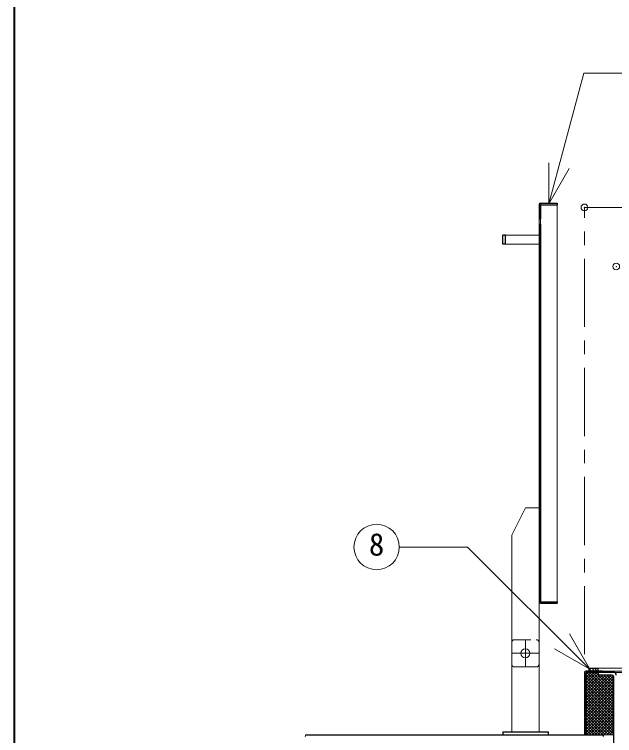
# Model space of a CAD drawing. Units: millimetres at full size, sheet at 1:15; details may follow other scales. Extents: x -3184 to 2891, y -2037 to 2178.
# Drawn here: x -3184 to -2524, y -188 to 605 of the extents above; entities that cross this region are included whole.
import ezdxf
from ezdxf.enums import TextEntityAlignment as Align

# ---------------------------------------------------------------- set-up
doc = ezdxf.new("R2010")
doc.units = ezdxf.units.MM
doc.header["$LTSCALE"] = 15
doc.header["$PDMODE"] = 32
doc.header["$PDSIZE"] = 7.5
doc.linetypes.add('CHAIN1', pattern=[8, 5, -1, 1, -1])
doc.linetypes.add('DASHED1', pattern=[1.8, 1.2, -0.6])
doc.layers.add('0-0', color=4, linetype='Continuous', lineweight=9)
doc.styles.add('ＭＳ ゴシック', font='')
doc.styles.get('ＭＳ ゴシック').set_extended_font_data('MS Gothic')

msp = doc.modelspace()

# ---------------------------------------------------------------- linework, layer by layer
at = {"layer": '0-0', "color": 1, "lineweight": 40}
msp.add_line((-3184.2, -2037.13), (-3184.2, 2177.87), dxfattribs=at)
at = {"layer": '0-0', "color": 7, "lineweight": 18}
for p, q in [((-2595.94, 396.74), (-2557.42, 540.52)), ((-2557.42, 540.52), (-2499.36, 540.52)), ((-2595.94, 396.74), (-2595.94, 441.74)), ((-2595.94, 396.74), (-2573.44, 435.71)), ((-2606.7, 380.37), (-2606.7, 374.37)), ((-2605.2, 380.37), (-2605.2, 374.37)), ((-2643.7, 362.37), (-2606.7, 362.37)), ((-2643.7, 352.37), (-2606.7, 352.37)), ((-2621.7, 62.37), (-2636.7, 32.37)), ((-2621.7, 62.37), (-2606.7, 62.37)), ((-2636.7, 32.37), (-2636.7, -109.63)), ((-2760.49, 19.3), (-2685.3, 19.3)), ((-2550.76, -115.24), (-2685.3, 19.3)), ((-2606.7, -41.13), (-2606.7, -109.63)), ((-2550.76, -115.24), (-2573.26, -76.27)), ((-2550.76, -115.24), (-2589.73, -92.74)), ((-2609.7, -112.63), (-2633.7, -112.63))]:
    msp.add_line(p, q, dxfattribs=at)
at = {"layer": '0-0', "color": 5, "lineweight": 25}
for p, q in [((-2605.2, 397.37), (-2586.7, 397.37)), ((-2586.7, 397.37), (-2586.7, 395.87)), ((-2606.7, 395.87), (-2606.7, 380.37)), ((-2605.2, 395.12), (-2605.2, 380.37)), ((-2604.45, 395.87), (-2586.7, 395.87)), ((-2606.7, 380.37), (-2605.2, 380.37)), ((-2606.7, 374.37), (-2606.7, -41.13)), ((-2646.7, 352.37), (-2646.7, 362.37)), ((-2643.7, 352.37), (-2646.7, 352.37)), ((-2605.2, -42.63), (-2586.7, -42.63)), ((-2604.45, -41.13), (-2586.7, -41.13)), ((-2586.7, -41.13), (-2586.7, -42.63)), ((-2556.7, -118.63), (-2556.7, -187.13)), ((-2536.7, -117.13), (-2555.2, -117.13)), ((-2524.7, -118.63), (-2554.45, -118.63)), ((-2551.7, -114.13), (-2541.7, -114.13)), ((-2551.7, -117.13), (-2551.7, -114.13)), ((-2541.7, -117.13), (-2541.7, -114.13)), ((-2541.7, -118.63), (-2541.7, -121.63)), ((-2536.7, -117.13), (-2536.7, -118.63)), ((-2555.2, -119.38), (-2555.2, -187.13)), ((-2526.2, -121.63), (-2541.7, -121.63)), ((-2524.7, -123.13), (-2524.7, -214.63)), ((-2862.2, -187.13), (-2536.2, -187.13)), ((-2646.7, -184.13), (-2596.7, -184.13)), ((-2646.7, -184.13), (-2646.7, -187.13)), ((-2596.7, -184.13), (-2596.7, -187.13)), ((-2536.2, -187.13), (-2536.2, -189.13))]:
    msp.add_line(p, q, dxfattribs=at)
at = {"layer": '0-0'}
for p, q in [((-2586.7, -41.13), (-2586.7, 395.87)), ((-2556.7, 392.87), (-2136.7, 392.87)), ((-2636.7, -184.13), (-2636.7, -109.63)), ((-2606.7, -184.13), (-2606.7, -109.63)), ((-2555.2, -130.53), (-2543.3, -118.63)), ((-2555.2, -127.35), (-2546.48, -118.63)), ((-2555.2, -124.17), (-2549.66, -118.63)), ((-2555.2, -120.99), (-2552.85, -118.63)), ((-2554.23, -118.63), (-2524.7, -148.16)), ((-2551.7, -114.35), (-2548.92, -117.13)), ((-2551.05, -118.63), (-2524.7, -144.98)), ((-2548.74, -114.13), (-2545.74, -117.13)), ((-2547.87, -118.63), (-2524.7, -141.8)), ((-2545.55, -114.13), (-2542.55, -117.13)), ((-2544.69, -118.63), (-2541.7, -121.62)), ((-2542.37, -114.13), (-2541.7, -114.8)), ((-2541.7, -114.13), (-2382.19, -114.13)), ((-2383.13, -117.13), (-2536.7, -117.13)), ((-2524.7, -118.63), (-2383.6, -118.63)), ((-2555.2, -133.71), (-2541.7, -120.21)), ((-2555.2, -120.84), (-2524.7, -151.34)), ((-2555.2, -149.62), (-2527.21, -121.63)), ((-2555.2, -146.44), (-2530.39, -121.63)), ((-2555.2, -143.26), (-2533.57, -121.63)), ((-2555.2, -140.08), (-2536.75, -121.63)), ((-2555.2, -136.9), (-2539.94, -121.63)), ((-2555.2, -152.81), (-2524.86, -122.46)), ((-2555.2, -124.03), (-2524.7, -154.53)), ((-2555.2, -155.99), (-2524.7, -125.49)), ((-2541.69, -121.63), (-2524.7, -138.62)), ((-2538.51, -121.63), (-2524.7, -135.43)), ((-2535.32, -121.63), (-2524.7, -132.25)), ((-2532.14, -121.63), (-2524.7, -129.07)), ((-2528.96, -121.63), (-2524.7, -125.89)), ((-2525.69, -121.72), (-2524.79, -122.61)), ((-2555.2, -127.21), (-2524.7, -157.71)), ((-2555.2, -159.17), (-2524.7, -128.67)), ((-2555.2, -130.39), (-2524.7, -160.89)), ((-2555.2, -162.35), (-2524.7, -131.85)), ((-2555.2, -133.57), (-2524.7, -164.07)), ((-2555.2, -165.53), (-2524.7, -135.03)), ((-2555.2, -136.75), (-2524.7, -167.25)), ((-2555.2, -168.72), (-2524.7, -138.22)), ((-2555.2, -139.94), (-2524.7, -170.44)), ((-2555.2, -171.9), (-2524.7, -141.4)), ((-2555.2, -143.12), (-2524.7, -173.62)), ((-2555.2, -175.08), (-2524.7, -144.58)), ((-2555.2, -146.3), (-2524.7, -176.8)), ((-2555.2, -178.26), (-2524.7, -147.76)), ((-2555.2, -149.48), (-2524.7, -179.98)), ((-2555.2, -181.44), (-2524.7, -150.94)), ((-2555.2, -152.66), (-2524.7, -183.16)), ((-2555.2, -184.63), (-2524.7, -154.13)), ((-2555.2, -155.85), (-2524.7, -186.35)), ((-2554.52, -187.13), (-2524.7, -157.31)), ((-2555.2, -159.03), (-2527.1, -187.13)), ((-2555.2, -162.21), (-2530.28, -187.13)), ((-2555.2, -165.39), (-2533.46, -187.13)), ((-2551.34, -187.13), (-2524.7, -160.49)), ((-2548.16, -187.13), (-2524.7, -163.67)), ((-2555.2, -168.57), (-2536.65, -187.13)), ((-2555.2, -171.76), (-2539.83, -187.13)), ((-2544.98, -187.13), (-2524.7, -166.85)), ((-2541.8, -187.13), (-2524.7, -170.04)), ((-2538.61, -187.13), (-2524.7, -173.22)), ((-2555.2, -174.94), (-2543.01, -187.13)), ((-2555.2, -178.12), (-2546.19, -187.13)), ((-2555.2, -181.3), (-2549.37, -187.13)), ((-2535.43, -187.13), (-2524.7, -176.4)), ((-2532.25, -187.13), (-2524.7, -179.58)), ((-2555.2, -184.48), (-2552.56, -187.13)), ((-2536.2, -187.13), (-2524.7, -187.13)), ((-2529.07, -187.13), (-2524.7, -182.76)), ((-2525.89, -187.13), (-2524.7, -185.95))]:
    msp.add_line(p, q, dxfattribs=at)
at = {"layer": '0-0', "linetype": 'CHAIN1'}
for p, q in [((-2556.7, -98.63), (-2556.7, 392.87)), ((-2621.7, -112.63), (-2621.7, -82.63)), ((-2636.7, -97.63), (-2606.7, -97.63))]:
    msp.add_line(p, q, dxfattribs=at)
at = {"layer": '0-0', "linetype": 'DASHED1'}
msp.add_line((-2633.7, -82.63), (-2609.7, -82.63), dxfattribs=at)
at = {"layer": '0-0', "color": 5, "lineweight": 25}
for points in [[(-2606.7, 374.37), (-2605.2, 374.37), (-2605.2, -40.38)], [(-2643.7, 352.37), (-2643.7, 362.37), (-2646.7, 362.37)]]:
    msp.add_lwpolyline(points, dxfattribs=at)
at = {"layer": '0-0', "color": 7, "lineweight": 18}
for centre, radius in [((-2785.49, 19.3), 25), ((-2621.7, -97.63), 5)]:
    msp.add_circle(centre, radius, dxfattribs=at)
at = {"layer": '0-0', "color": 5, "lineweight": 25}
for centre, radius, start, end in [((-2605.2, 395.87), 1.5, 90, 180), ((-2604.45, 395.12), 0.75, 90, 180), ((-2605.2, -41.13), 1.5, 180, 270), ((-2604.45, -40.38), 0.75, 180, 270), ((-2555.2, -118.63), 1.5, 90, 180), ((-2554.45, -119.38), 0.75, 90, 180), ((-2524.7, -121.63), 3, 0, 90), ((-2526.2, -123.13), 1.5, 0, 90), ((-2862.2, -189.13), 2, 90, 180)]:
    msp.add_arc(centre, radius, start, end, dxfattribs=at)
at = {"layer": '0-0', "linetype": 'DASHED1'}
for centre, start, end in [((-2633.7, -85.63), 90, 180), ((-2609.7, -85.63), 0, 90)]:
    msp.add_arc(centre, 3, start, end, dxfattribs=at)
at = {"layer": '0-0', "color": 7, "lineweight": 18}
for centre, start, end in [((-2633.7, -109.63), 180, 270), ((-2609.7, -109.63), 270, 0)]:
    msp.add_arc(centre, 3, start, end, dxfattribs=at)
at = {"layer": '0-0', "color": 1}
for p in [(-2556.7, 392.87), (-2521.7, 327.87)]:
    msp.add_point(p, dxfattribs=at)

# ---------------------------------------------------------------- texts
at = {"layer": '0-0', "color": 7, "style": 'ＭＳ ゴシック'}
msp.add_text('8', height=24.74, dxfattribs=at).set_placement((-2793.93, 2.42), align=Align.BOTTOM_LEFT)

doc.saveas('drawing.dxf')
